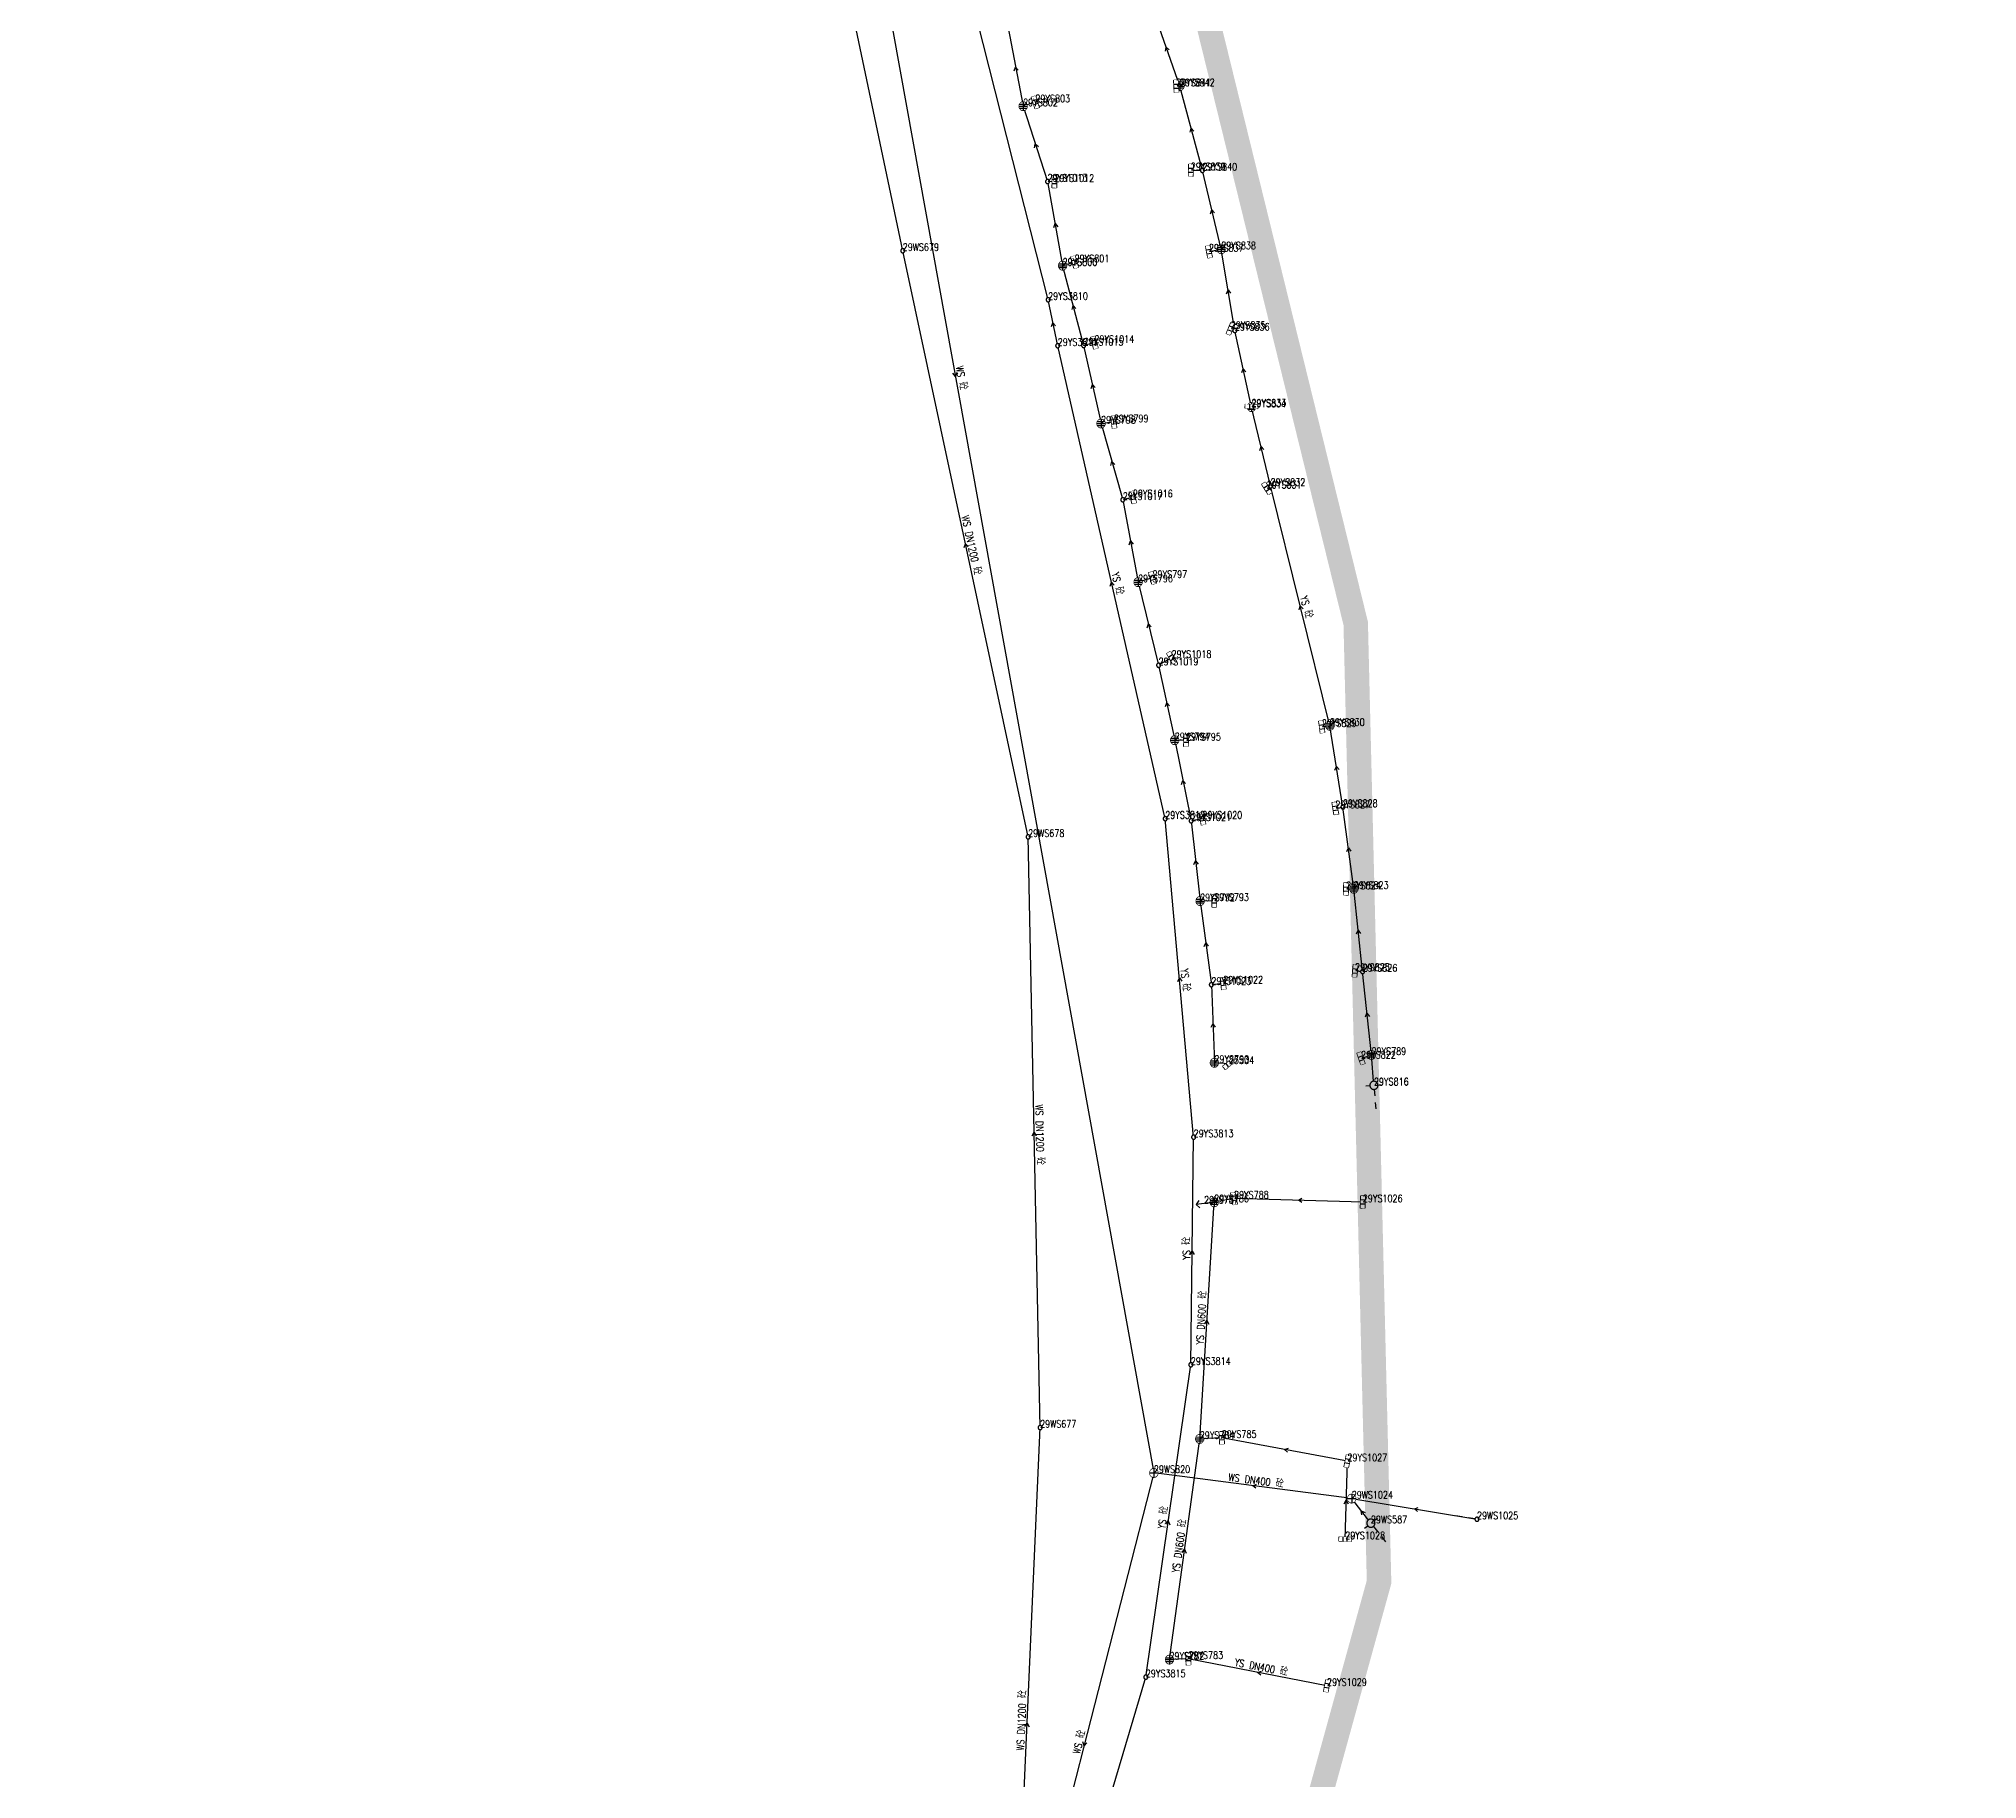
# Model space of a CAD drawing. Extents: x 78813 to 99477, y 2421021 to 2448125.
# Drawn here: x 84725.1 to 84962.5, y 2430704.8 to 2430918 of the extents above; entities that cross this region are included whole.
import ezdxf
from ezdxf.enums import TextEntityAlignment as Align

# ---------------------------------------------------------------- set-up
doc = ezdxf.new("R2010")
doc.units = 0
doc.set_wipeout_variables(frame=1)
doc.layers.get('0').update_dxf_attribs({"linetype": 'CONTINUOUS'})
for name, color, linetype in [('DX_WS', 16, 'CONTINUOUS'), ('DX_YS', 42, 'CONTINUOUS'), ('道路', 5, 'CONTINUOUS')]:
    doc.layers.add(name, color=color, linetype=linetype)
for name, color, linetype, true_color in [('WSLINE', 7, 'CONTINUOUS', 0x7f0000), ('YSANNEXE', 7, 'CONTINUOUS', 0xcc9900), ('YSLINE', 7, 'CONTINUOUS', 0xcc9900)]:
    doc.layers.add(name, color=color, linetype=linetype, true_color=true_color)
doc.styles.add('CcNameZT', font='txt.SHX', dxfattribs={"width": 0.8, "bigfont": 'HZTXT.SHX'})
doc.styles.get("Standard").update_dxf_attribs({"font": 'txt.shx', "bigfont": 'hztxt.shx'})

# ---------------------------------------------------------------- blocks, each defined once
blk = doc.blocks.new('PS非普查')
blk.add_lwpolyline([(3.7, 0), (5.3, 0)])
blk.add_wipeout([(0.5, 0), (0.5, 0.03), (0.5, 0.07), (0.49, 0.1), (0.48, 0.14), (0.47, 0.17), (0.46, 0.2), (0.44, 0.23), (0.42, 0.26), (0.4, 0.29), (0.38, 0.32), (0.36, 0.35), (0.33, 0.37), (0.31, 0.39), (0.28, 0.41), (0.25, 0.43), (0.22, 0.45), (0.19, 0.46), (0.15, 0.48), (0.12, 0.49), (0.09, 0.49), (0.05, 0.5), (0.02, 0.5), (-0.02, 0.5), (-0.05, 0.5), (-0.09, 0.49), (-0.12, 0.49), (-0.15, 0.48), (-0.19, 0.46), (-0.22, 0.45), (-0.25, 0.43), (-0.28, 0.41), (-0.31, 0.39), (-0.33, 0.37), (-0.36, 0.35), (-0.38, 0.32), (-0.4, 0.29), (-0.42, 0.26), (-0.44, 0.23), (-0.46, 0.2), (-0.47, 0.17), (-0.48, 0.14), (-0.49, 0.1), (-0.5, 0.07), (-0.5, 0.03), (-0.5, 0), (-0.5, -0.03), (-0.5, -0.07), (-0.49, -0.1), (-0.48, -0.14), (-0.47, -0.17), (-0.46, -0.2), (-0.44, -0.23), (-0.42, -0.26), (-0.4, -0.29), (-0.38, -0.32), (-0.36, -0.35), (-0.33, -0.37), (-0.31, -0.39), (-0.28, -0.41), (-0.25, -0.43), (-0.22, -0.45), (-0.19, -0.46), (-0.15, -0.48), (-0.12, -0.49), (-0.09, -0.49), (-0.05, -0.5), (-0.02, -0.5), (0.02, -0.5), (0.05, -0.5), (0.09, -0.49), (0.12, -0.49), (0.15, -0.48), (0.19, -0.46), (0.22, -0.45), (0.25, -0.43), (0.28, -0.41), (0.31, -0.39), (0.33, -0.37), (0.36, -0.35), (0.38, -0.32), (0.4, -0.29), (0.42, -0.26), (0.44, -0.23), (0.46, -0.2), (0.47, -0.17), (0.48, -0.14), (0.49, -0.1), (0.5, -0.07)])
blk.add_line((0.5, 0), (2.1, 0))
blk.add_lwpolyline([(0.5, 0), (0.5, 0.03), (0.5, 0.07), (0.49, 0.1), (0.48, 0.14), (0.47, 0.17), (0.46, 0.2), (0.44, 0.23), (0.42, 0.26), (0.4, 0.29), (0.38, 0.32), (0.36, 0.35), (0.33, 0.37), (0.31, 0.39), (0.28, 0.41), (0.25, 0.43), (0.22, 0.45), (0.19, 0.46), (0.15, 0.48), (0.12, 0.49), (0.09, 0.49), (0.05, 0.5), (0.02, 0.5), (-0.02, 0.5), (-0.05, 0.5), (-0.09, 0.49), (-0.12, 0.49), (-0.15, 0.48), (-0.19, 0.46), (-0.22, 0.45), (-0.25, 0.43), (-0.28, 0.41), (-0.31, 0.39), (-0.33, 0.37), (-0.36, 0.35), (-0.38, 0.32), (-0.4, 0.29), (-0.42, 0.26), (-0.44, 0.23), (-0.46, 0.2), (-0.47, 0.17), (-0.48, 0.14), (-0.49, 0.1), (-0.5, 0.07), (-0.5, 0.03), (-0.5, 0), (-0.5, -0.03), (-0.5, -0.07), (-0.49, -0.1), (-0.48, -0.14), (-0.47, -0.17), (-0.46, -0.2), (-0.44, -0.23), (-0.42, -0.26), (-0.4, -0.29), (-0.38, -0.32), (-0.36, -0.35), (-0.33, -0.37), (-0.31, -0.39), (-0.28, -0.41), (-0.25, -0.43), (-0.22, -0.45), (-0.19, -0.46), (-0.15, -0.48), (-0.12, -0.49), (-0.09, -0.49), (-0.05, -0.5), (-0.02, -0.5), (0.02, -0.5), (0.05, -0.5), (0.09, -0.49), (0.12, -0.49), (0.15, -0.48), (0.19, -0.46), (0.22, -0.45), (0.25, -0.43), (0.28, -0.41), (0.31, -0.39), (0.33, -0.37), (0.36, -0.35), (0.38, -0.32), (0.4, -0.29), (0.42, -0.26), (0.44, -0.23), (0.46, -0.2), (0.47, -0.17), (0.48, -0.14), (0.49, -0.1), (0.5, -0.07), (0.5, 0)], close=True)
blk = doc.blocks.new('PS污水井')
blk.add_lwpolyline([(1, 0), (1, 0.07), (0.99, 0.14), (0.98, 0.21), (0.96, 0.28), (0.94, 0.34), (0.91, 0.41), (0.88, 0.47), (0.85, 0.53), (0.81, 0.59), (0.77, 0.64), (0.72, 0.69), (0.67, 0.74), (0.62, 0.79), (0.56, 0.83), (0.5, 0.87), (0.44, 0.9), (0.37, 0.93), (0.31, 0.95), (0.24, 0.97), (0.17, 0.98), (0.1, 0.99), (0.03, 1), (-0.03, 1), (-0.1, 0.99), (-0.17, 0.98), (-0.24, 0.97), (-0.31, 0.95), (-0.37, 0.93), (-0.44, 0.9), (-0.5, 0.87), (-0.56, 0.83), (-0.62, 0.79), (-0.67, 0.74), (-0.72, 0.69), (-0.77, 0.64), (-0.81, 0.59), (-0.85, 0.53), (-0.88, 0.47), (-0.91, 0.41), (-0.94, 0.34), (-0.96, 0.28), (-0.98, 0.21), (-0.99, 0.14), (-1, 0.07), (-1, 0), (-1, -0.07), (-0.99, -0.14), (-0.98, -0.21), (-0.96, -0.28), (-0.94, -0.34), (-0.91, -0.41), (-0.88, -0.47), (-0.85, -0.53), (-0.81, -0.59), (-0.77, -0.64), (-0.72, -0.69), (-0.67, -0.74), (-0.62, -0.79), (-0.56, -0.83), (-0.5, -0.87), (-0.44, -0.9), (-0.37, -0.93), (-0.31, -0.95), (-0.24, -0.97), (-0.17, -0.98), (-0.1, -0.99), (-0.03, -1), (0.03, -1), (0.1, -0.99), (0.17, -0.98), (0.24, -0.97), (0.31, -0.95), (0.37, -0.93), (0.44, -0.9), (0.5, -0.87), (0.56, -0.83), (0.62, -0.79), (0.67, -0.74), (0.72, -0.69), (0.77, -0.64), (0.81, -0.59), (0.85, -0.53), (0.88, -0.47), (0.91, -0.41), (0.94, -0.34), (0.96, -0.28), (0.98, -0.21), (0.99, -0.14), (1, 0)], close=True)
blk.add_wipeout([(1, 0), (1, 0.07), (0.99, 0.14), (0.98, 0.21), (0.96, 0.28), (0.94, 0.34), (0.91, 0.41), (0.88, 0.47), (0.85, 0.53), (0.81, 0.59), (0.77, 0.64), (0.72, 0.69), (0.67, 0.74), (0.62, 0.79), (0.56, 0.83), (0.5, 0.87), (0.44, 0.9), (0.37, 0.93), (0.31, 0.95), (0.24, 0.97), (0.17, 0.98), (0.1, 0.99), (0.03, 1), (-0.03, 1), (-0.1, 0.99), (-0.17, 0.98), (-0.24, 0.97), (-0.31, 0.95), (-0.37, 0.93), (-0.44, 0.9), (-0.5, 0.87), (-0.56, 0.83), (-0.62, 0.79), (-0.67, 0.74), (-0.72, 0.69), (-0.77, 0.64), (-0.81, 0.59), (-0.85, 0.53), (-0.88, 0.47), (-0.91, 0.41), (-0.94, 0.34), (-0.96, 0.28), (-0.98, 0.21), (-0.99, 0.14), (-1, 0.07), (-1, 0), (-1, -0.07), (-0.99, -0.14), (-0.98, -0.21), (-0.96, -0.28), (-0.94, -0.34), (-0.91, -0.41), (-0.88, -0.47), (-0.85, -0.53), (-0.81, -0.59), (-0.77, -0.64), (-0.72, -0.69), (-0.67, -0.74), (-0.62, -0.79), (-0.56, -0.83), (-0.5, -0.87), (-0.44, -0.9), (-0.37, -0.93), (-0.31, -0.95), (-0.24, -0.97), (-0.17, -0.98), (-0.1, -0.99), (-0.03, -1), (0.03, -1), (0.1, -0.99), (0.17, -0.98), (0.24, -0.97), (0.31, -0.95), (0.37, -0.93), (0.44, -0.9), (0.5, -0.87), (0.56, -0.83), (0.62, -0.79), (0.67, -0.74), (0.72, -0.69), (0.77, -0.64), (0.81, -0.59), (0.85, -0.53), (0.88, -0.47), (0.91, -0.41), (0.94, -0.34), (0.96, -0.28), (0.98, -0.21), (0.99, -0.14)])
for p, q in [((-1, 0), (0, 0)), ((0, 1), (0, 0)), ((0, 0), (0, -1)), ((0, 0), (1, 0))]:
    blk.add_line(p, q)
blk = doc.blocks.new('PS预留口')
blk.add_lwpolyline([(4.2, 0), (5.8, 0)])
blk.add_wipeout([(1, 0), (1, 0.07), (0.99, 0.14), (0.98, 0.21), (0.96, 0.28), (0.94, 0.34), (0.91, 0.41), (0.88, 0.47), (0.85, 0.53), (0.81, 0.59), (0.77, 0.64), (0.72, 0.69), (0.67, 0.74), (0.62, 0.79), (0.56, 0.83), (0.5, 0.87), (0.44, 0.9), (0.37, 0.93), (0.31, 0.95), (0.24, 0.97), (0.17, 0.98), (0.1, 0.99), (0.03, 1), (-0.03, 1), (-0.1, 0.99), (-0.17, 0.98), (-0.24, 0.97), (-0.31, 0.95), (-0.37, 0.93), (-0.44, 0.9), (-0.5, 0.87), (-0.56, 0.83), (-0.62, 0.79), (-0.67, 0.74), (-0.72, 0.69), (-0.77, 0.64), (-0.81, 0.59), (-0.85, 0.53), (-0.88, 0.47), (-0.91, 0.41), (-0.94, 0.34), (-0.96, 0.28), (-0.98, 0.21), (-0.99, 0.14), (-1, 0.07), (-1, 0), (-1, -0.07), (-0.99, -0.14), (-0.98, -0.21), (-0.96, -0.28), (-0.94, -0.34), (-0.91, -0.41), (-0.88, -0.47), (-0.85, -0.53), (-0.81, -0.59), (-0.77, -0.64), (-0.72, -0.69), (-0.67, -0.74), (-0.62, -0.79), (-0.56, -0.83), (-0.5, -0.87), (-0.44, -0.9), (-0.37, -0.93), (-0.31, -0.95), (-0.24, -0.97), (-0.17, -0.98), (-0.1, -0.99), (-0.03, -1), (0.03, -1), (0.1, -0.99), (0.17, -0.98), (0.24, -0.97), (0.31, -0.95), (0.37, -0.93), (0.44, -0.9), (0.5, -0.87), (0.56, -0.83), (0.62, -0.79), (0.67, -0.74), (0.72, -0.69), (0.77, -0.64), (0.81, -0.59), (0.85, -0.53), (0.88, -0.47), (0.91, -0.41), (0.94, -0.34), (0.96, -0.28), (0.98, -0.21), (0.99, -0.14)])
blk.add_line((1, 0), (2.6, 0))
blk.add_lwpolyline([(1, 0), (1, 0.07), (0.99, 0.14), (0.98, 0.21), (0.96, 0.28), (0.94, 0.34), (0.91, 0.41), (0.88, 0.47), (0.85, 0.53), (0.81, 0.59), (0.77, 0.64), (0.72, 0.69), (0.67, 0.74), (0.62, 0.79), (0.56, 0.83), (0.5, 0.87), (0.44, 0.9), (0.37, 0.93), (0.31, 0.95), (0.24, 0.97), (0.17, 0.98), (0.1, 0.99), (0.03, 1), (-0.03, 1), (-0.1, 0.99), (-0.17, 0.98), (-0.24, 0.97), (-0.31, 0.95), (-0.37, 0.93), (-0.44, 0.9), (-0.5, 0.87), (-0.56, 0.83), (-0.62, 0.79), (-0.67, 0.74), (-0.72, 0.69), (-0.77, 0.64), (-0.81, 0.59), (-0.85, 0.53), (-0.88, 0.47), (-0.91, 0.41), (-0.94, 0.34), (-0.96, 0.28), (-0.98, 0.21), (-0.99, 0.14), (-1, 0.07), (-1, 0), (-1, -0.07), (-0.99, -0.14), (-0.98, -0.21), (-0.96, -0.28), (-0.94, -0.34), (-0.91, -0.41), (-0.88, -0.47), (-0.85, -0.53), (-0.81, -0.59), (-0.77, -0.64), (-0.72, -0.69), (-0.67, -0.74), (-0.62, -0.79), (-0.56, -0.83), (-0.5, -0.87), (-0.44, -0.9), (-0.37, -0.93), (-0.31, -0.95), (-0.24, -0.97), (-0.17, -0.98), (-0.1, -0.99), (-0.03, -1), (0.03, -1), (0.1, -0.99), (0.17, -0.98), (0.24, -0.97), (0.31, -0.95), (0.37, -0.93), (0.44, -0.9), (0.5, -0.87), (0.56, -0.83), (0.62, -0.79), (0.67, -0.74), (0.72, -0.69), (0.77, -0.64), (0.81, -0.59), (0.85, -0.53), (0.88, -0.47), (0.91, -0.41), (0.94, -0.34), (0.96, -0.28), (0.98, -0.21), (0.99, -0.14), (1, 0)], close=True)
for points in [[(0, 1), (0, 2)], [(0, -2), (0, -1)]]:
    blk.add_lwpolyline(points)
blk = doc.blocks.new('PS管线点')
blk.add_wipeout([(0.5, 0), (0.5, 0.03), (0.5, 0.07), (0.49, 0.1), (0.48, 0.14), (0.47, 0.17), (0.46, 0.2), (0.44, 0.23), (0.42, 0.26), (0.4, 0.29), (0.38, 0.32), (0.36, 0.35), (0.33, 0.37), (0.31, 0.39), (0.28, 0.41), (0.25, 0.43), (0.22, 0.45), (0.19, 0.46), (0.15, 0.48), (0.12, 0.49), (0.09, 0.49), (0.05, 0.5), (0.02, 0.5), (-0.02, 0.5), (-0.05, 0.5), (-0.09, 0.49), (-0.12, 0.49), (-0.15, 0.48), (-0.19, 0.46), (-0.22, 0.45), (-0.25, 0.43), (-0.28, 0.41), (-0.31, 0.39), (-0.33, 0.37), (-0.36, 0.35), (-0.38, 0.32), (-0.4, 0.29), (-0.42, 0.26), (-0.44, 0.23), (-0.46, 0.2), (-0.47, 0.17), (-0.48, 0.14), (-0.49, 0.1), (-0.5, 0.07), (-0.5, 0.03), (-0.5, 0), (-0.5, -0.03), (-0.5, -0.07), (-0.49, -0.1), (-0.48, -0.14), (-0.47, -0.17), (-0.46, -0.2), (-0.44, -0.23), (-0.42, -0.26), (-0.4, -0.29), (-0.38, -0.32), (-0.36, -0.35), (-0.33, -0.37), (-0.31, -0.39), (-0.28, -0.41), (-0.25, -0.43), (-0.22, -0.45), (-0.19, -0.46), (-0.15, -0.48), (-0.12, -0.49), (-0.09, -0.49), (-0.05, -0.5), (-0.02, -0.5), (0.02, -0.5), (0.05, -0.5), (0.09, -0.49), (0.12, -0.49), (0.15, -0.48), (0.19, -0.46), (0.22, -0.45), (0.25, -0.43), (0.28, -0.41), (0.31, -0.39), (0.33, -0.37), (0.36, -0.35), (0.38, -0.32), (0.4, -0.29), (0.42, -0.26), (0.44, -0.23), (0.46, -0.2), (0.47, -0.17), (0.48, -0.14), (0.49, -0.1), (0.5, -0.07)])
blk.add_lwpolyline([(0.5, 0), (0.5, 0.03), (0.5, 0.07), (0.49, 0.1), (0.48, 0.14), (0.47, 0.17), (0.46, 0.2), (0.44, 0.23), (0.42, 0.26), (0.4, 0.29), (0.38, 0.32), (0.36, 0.35), (0.33, 0.37), (0.31, 0.39), (0.28, 0.41), (0.25, 0.43), (0.22, 0.45), (0.19, 0.46), (0.15, 0.48), (0.12, 0.49), (0.09, 0.49), (0.05, 0.5), (0.02, 0.5), (-0.02, 0.5), (-0.05, 0.5), (-0.09, 0.49), (-0.12, 0.49), (-0.15, 0.48), (-0.19, 0.46), (-0.22, 0.45), (-0.25, 0.43), (-0.28, 0.41), (-0.31, 0.39), (-0.33, 0.37), (-0.36, 0.35), (-0.38, 0.32), (-0.4, 0.29), (-0.42, 0.26), (-0.44, 0.23), (-0.46, 0.2), (-0.47, 0.17), (-0.48, 0.14), (-0.49, 0.1), (-0.5, 0.07), (-0.5, 0.03), (-0.5, 0), (-0.5, -0.03), (-0.5, -0.07), (-0.49, -0.1), (-0.48, -0.14), (-0.47, -0.17), (-0.46, -0.2), (-0.44, -0.23), (-0.42, -0.26), (-0.4, -0.29), (-0.38, -0.32), (-0.36, -0.35), (-0.33, -0.37), (-0.31, -0.39), (-0.28, -0.41), (-0.25, -0.43), (-0.22, -0.45), (-0.19, -0.46), (-0.15, -0.48), (-0.12, -0.49), (-0.09, -0.49), (-0.05, -0.5), (-0.02, -0.5), (0.02, -0.5), (0.05, -0.5), (0.09, -0.49), (0.12, -0.49), (0.15, -0.48), (0.19, -0.46), (0.22, -0.45), (0.25, -0.43), (0.28, -0.41), (0.31, -0.39), (0.33, -0.37), (0.36, -0.35), (0.38, -0.32), (0.4, -0.29), (0.42, -0.26), (0.44, -0.23), (0.46, -0.2), (0.47, -0.17), (0.48, -0.14), (0.49, -0.1), (0.5, -0.07), (0.5, 0)], close=True)
blk = doc.blocks.new('LX')
for p, q in [((-0.866, 0.5), (0, 0)), ((0, 0), (-0.866, -0.5))]:
    blk.add_line(p, q)
blk = doc.blocks.new('PS出水口')
for points in [[(0, 0), (1.97, 0)], [(1.15, -0.88), (1.97, 0), (1.11, 0.93)]]:
    blk.add_lwpolyline(points)
blk = doc.blocks.new('PS雨水井')
blk.add_lwpolyline([(1, 0), (1, 0.07), (0.99, 0.14), (0.98, 0.21), (0.96, 0.28), (0.94, 0.34), (0.91, 0.41), (0.88, 0.47), (0.85, 0.53), (0.81, 0.59), (0.77, 0.64), (0.72, 0.69), (0.67, 0.74), (0.62, 0.79), (0.56, 0.83), (0.5, 0.87), (0.44, 0.9), (0.37, 0.93), (0.31, 0.95), (0.24, 0.97), (0.17, 0.98), (0.1, 0.99), (0.03, 1), (-0.03, 1), (-0.1, 0.99), (-0.17, 0.98), (-0.24, 0.97), (-0.31, 0.95), (-0.37, 0.93), (-0.44, 0.9), (-0.5, 0.87), (-0.56, 0.83), (-0.62, 0.79), (-0.67, 0.74), (-0.72, 0.69), (-0.77, 0.64), (-0.81, 0.59), (-0.85, 0.53), (-0.88, 0.47), (-0.91, 0.41), (-0.94, 0.34), (-0.96, 0.28), (-0.98, 0.21), (-0.99, 0.14), (-1, 0.07), (-1, 0), (-1, -0.07), (-0.99, -0.14), (-0.98, -0.21), (-0.96, -0.28), (-0.94, -0.34), (-0.91, -0.41), (-0.88, -0.47), (-0.85, -0.53), (-0.81, -0.59), (-0.77, -0.64), (-0.72, -0.69), (-0.67, -0.74), (-0.62, -0.79), (-0.56, -0.83), (-0.5, -0.87), (-0.44, -0.9), (-0.37, -0.93), (-0.31, -0.95), (-0.24, -0.97), (-0.17, -0.98), (-0.1, -0.99), (-0.03, -1), (0.03, -1), (0.1, -0.99), (0.17, -0.98), (0.24, -0.97), (0.31, -0.95), (0.37, -0.93), (0.44, -0.9), (0.5, -0.87), (0.56, -0.83), (0.62, -0.79), (0.67, -0.74), (0.72, -0.69), (0.77, -0.64), (0.81, -0.59), (0.85, -0.53), (0.88, -0.47), (0.91, -0.41), (0.94, -0.34), (0.96, -0.28), (0.98, -0.21), (0.99, -0.14), (1, 0)], close=True)
blk.add_wipeout([(1, 0), (1, 0.07), (0.99, 0.14), (0.98, 0.21), (0.96, 0.28), (0.94, 0.34), (0.91, 0.41), (0.88, 0.47), (0.85, 0.53), (0.81, 0.59), (0.77, 0.64), (0.72, 0.69), (0.67, 0.74), (0.62, 0.79), (0.56, 0.83), (0.5, 0.87), (0.44, 0.9), (0.37, 0.93), (0.31, 0.95), (0.24, 0.97), (0.17, 0.98), (0.1, 0.99), (0.03, 1), (-0.03, 1), (-0.1, 0.99), (-0.17, 0.98), (-0.24, 0.97), (-0.31, 0.95), (-0.37, 0.93), (-0.44, 0.9), (-0.5, 0.87), (-0.56, 0.83), (-0.62, 0.79), (-0.67, 0.74), (-0.72, 0.69), (-0.77, 0.64), (-0.81, 0.59), (-0.85, 0.53), (-0.88, 0.47), (-0.91, 0.41), (-0.94, 0.34), (-0.96, 0.28), (-0.98, 0.21), (-0.99, 0.14), (-1, 0.07), (-1, 0), (-1, -0.07), (-0.99, -0.14), (-0.98, -0.21), (-0.96, -0.28), (-0.94, -0.34), (-0.91, -0.41), (-0.88, -0.47), (-0.85, -0.53), (-0.81, -0.59), (-0.77, -0.64), (-0.72, -0.69), (-0.67, -0.74), (-0.62, -0.79), (-0.56, -0.83), (-0.5, -0.87), (-0.44, -0.9), (-0.37, -0.93), (-0.31, -0.95), (-0.24, -0.97), (-0.17, -0.98), (-0.1, -0.99), (-0.03, -1), (0.03, -1), (0.1, -0.99), (0.17, -0.98), (0.24, -0.97), (0.31, -0.95), (0.37, -0.93), (0.44, -0.9), (0.5, -0.87), (0.56, -0.83), (0.62, -0.79), (0.67, -0.74), (0.72, -0.69), (0.77, -0.64), (0.81, -0.59), (0.85, -0.53), (0.88, -0.47), (0.91, -0.41), (0.94, -0.34), (0.96, -0.28), (0.98, -0.21), (0.99, -0.14)])
for p, q in [((-1, 0), (0, 0)), ((-0.88, 0.48), (0, 0.47)), ((0, 1), (0, 0)), ((0, 0.47), (0.88, 0.47)), ((0, 0), (0, -1)), ((0, 0), (1, 0)), ((-0.88, -0.48), (0, -0.48)), ((0, -0.48), (0.88, -0.48))]:
    blk.add_line(p, q)
blk = doc.blocks.new('PS雨篦')
blk.add_lwpolyline([(-1.5, 0.5), (0, 0.5), (1.5, 0.5), (1.5, -0.5), (0, -0.5), (-1.5, -0.5)], close=True)
blk.add_wipeout([(-1.5, 0.5), (0, 0.5), (1.5, 0.5), (1.5, -0.5), (0, -0.5), (-1.5, -0.5)])
for p, q in [((-0.51, -0.5), (-0.51, 0.5)), ((0.49, -0.5), (0.49, 0.5))]:
    blk.add_line(p, q)
blk = doc.blocks.new('测量点')
h = blk.add_hatch(color=256)
edge = h.paths.add_edge_path()
edge.add_arc((0, 0), 0.5, 0, 360)
blk.add_circle((0, 0), 0.5)

msp = doc.modelspace()

# ---------------------------------------------------------------- linework, layer by layer
at = {"layer": 'WSLINE'}
for p, q in [((84813.01, 2431011), (84861.62, 2430742.31)), ((84830.86, 2430892.05), (84815.79, 2430963.79)), ((84846.22, 2430820.24), (84830.86, 2430892.05)), ((84847.69, 2430747.87), (84846.22, 2430820.24)), ((84844.52, 2430675.43), (84847.69, 2430747.87)), ((84861.62, 2430742.31), (84844.52, 2430675.43)), ((84885.85, 2430739.17), (84861.62, 2430742.31)), ((84885.85, 2430739.17), (84901.19, 2430736.64)), ((84888.2, 2430736.16), (84885.85, 2430739.17))]:
    msp.add_line(p, q, dxfattribs=at)
at = {"layer": 'YSLINE'}
for p, q in [((84864.81, 2430912.23), (84861.46, 2430921.76)), ((84843.76, 2430919.35), (84845.61, 2430909.76)), ((84847.1, 2430910.24), (84845.61, 2430909.76)), ((84864.36, 2430912.21), (84864.81, 2430912.23)), ((84867.56, 2430901.89), (84864.81, 2430912.23)), ((84845.61, 2430909.76), (84848.6, 2430900.53)), ((84866.15, 2430901.92), (84867.56, 2430901.89)), ((84869.87, 2430892.23), (84867.56, 2430901.89)), ((84849.44, 2430900.51), (84848.6, 2430900.53)), ((84848.6, 2430900.53), (84850.44, 2430890.22)), ((84868.36, 2430891.94), (84869.87, 2430892.23)), ((84871.54, 2430882.28), (84869.87, 2430892.23)), ((84851.91, 2430890.65), (84850.44, 2430890.22)), ((84850.44, 2430890.22), (84853.02, 2430880.44)), ((84849.84, 2430880.41), (84848.67, 2430886.05)), ((84871.03, 2430882.5), (84871.54, 2430882.28)), ((84873.57, 2430872.9), (84871.54, 2430882.28)), ((84863.01, 2430822.47), (84849.84, 2430880.41)), ((84854.34, 2430880.78), (84853.02, 2430880.44)), ((84853.02, 2430880.44), (84855.15, 2430870.88)), ((84873.57, 2430872.98), (84873.57, 2430872.9)), ((84875.91, 2430863.23), (84873.57, 2430872.9)), ((84856.71, 2430871.06), (84855.15, 2430870.88)), ((84855.15, 2430870.88), (84857.81, 2430861.54)), ((84875.45, 2430862.94), (84875.91, 2430863.23)), ((84883.18, 2430833.85), (84875.91, 2430863.23)), ((84859.05, 2430861.84), (84857.81, 2430861.54)), ((84857.81, 2430861.54), (84859.69, 2430851.45)), ((84861.45, 2430851.96), (84859.69, 2430851.45)), ((84859.69, 2430851.45), (84862.2, 2430841.26)), ((84863.79, 2430842.19), (84862.2, 2430841.26)), ((84862.2, 2430841.26), (84864.17, 2430832.09)), ((84864.17, 2430832.09), (84866.19, 2430822.21)), ((84865.57, 2430832.05), (84864.17, 2430832.09)), ((84882.18, 2430833.72), (84883.18, 2430833.85)), ((84884.77, 2430823.9), (84883.18, 2430833.85)), ((84866.49, 2430783.45), (84863.01, 2430822.47)), ((84867.57, 2430822.47), (84866.19, 2430822.21)), ((84883.84, 2430823.74), (84884.77, 2430823.9)), ((84886.11, 2430813.88), (84884.77, 2430823.9)), ((84866.19, 2430822.21), (84867.28, 2430812.38)), ((84885.15, 2430813.85), (84886.11, 2430813.88)), ((84887.18, 2430803.73), (84886.11, 2430813.88)), ((84869.01, 2430812.39), (84867.28, 2430812.38)), ((84867.28, 2430812.38), (84868.66, 2430802.13)), ((84886.25, 2430803.82), (84887.18, 2430803.73)), ((84888.27, 2430793.52), (84887.18, 2430803.73)), ((84870.12, 2430802.29), (84868.66, 2430802.13)), ((84868.66, 2430802.13), (84869.03, 2430792.56)), ((84870.81, 2430792.43), (84869.03, 2430792.56)), ((84886.99, 2430793.1), (84888.27, 2430793.52)), ((84888.57, 2430789.8), (84888.27, 2430793.52)), ((84866.15, 2430755.56), (84866.49, 2430783.45)), ((84867.23, 2430746.48), (84869.01, 2430775.47)), ((84869.01, 2430775.47), (84867.76, 2430775.31)), ((84871.43, 2430775.94), (84869.01, 2430775.47)), ((84887.21, 2430775.5), (84871.43, 2430775.94)), ((84863.53, 2430719.44), (84867.23, 2430746.48)), ((84869.93, 2430746.61), (84867.23, 2430746.48)), ((84885.32, 2430743.74), (84869.93, 2430746.61)), ((84865.84, 2430719.54), (84863.53, 2430719.44)), ((84882.82, 2430716.23), (84865.84, 2430719.54)), ((84847.49, 2430672.94), (84860.63, 2430717.3))]:
    msp.add_line(p, q, dxfattribs=at)

# ---------------------------------------------------------------- block references
at = {"layer": 'DX_WS', "yscale": 0.5, "zscale": 0.5}
for p, xscale, rotation in [((84837.32, 2430876.65), 0.5000000001688113, 280.1763618147628), ((84838.54, 2430856.15), 0.5000000000790071, 101.9864875308837), ((84846.95, 2430784.05), 0.4999999998798607, 91.10028942587257), ((84873.73, 2430740.74), 0.4999999999847183, 172.4602963487976), ((84893.52, 2430737.9), 0.4999999999793223, 170.6501675667797), ((84846.1, 2430711.65), 0.4999999999824997, 87.66254265426154), ((84853.07, 2430708.87), 0.500000000005505, 255.5391766283558)]:
    msp.add_blockref('LX', p, dxfattribs=dict(at, xscale=xscale, rotation=rotation))
at = {"layer": 'DX_YS', "xscale": 0.4999999999805491, "yscale": 0.5, "zscale": 0.5, "rotation": 187.231921811825}
msp.add_blockref('PS出水口', (84867.76, 2430775.31, 3.75), dxfattribs=at)
at = {"layer": 'YSANNEXE', "yscale": 0.5, "zscale": 0.5}
for p, xscale, rotation in [((84863.13, 2430917), 0.4999999999590369, 109.4349388713881), ((84844.68, 2430914.55), 0.4999999999984163, 100.7493165441191), ((84866.18, 2430907.06), 0.4999999998417305, 104.8512765145052), ((84847.1, 2430905.14), 0.5000000001062993, 108.1977678754678), ((84868.72, 2430897.06), 0.4999999997825384, 103.1324031288208), ((84849.52, 2430895.38), 0.5000000000934939, 100.1763587464607), ((84870.7, 2430887.25), 0.4999999999831816, 99.69465635246793), ((84851.73, 2430885.33), 0.4999999997786813, 104.7600211166298), ((84849.25, 2430883.23), 0.5000000000790071, 101.9864875308837), ((84872.55, 2430877.59), 0.5000000000790071, 101.9864875308837), ((84854.09, 2430875.66), 0.4999999998661215, 102.4681899326493), ((84874.74, 2430868.07), 0.5000000001779505, 103.7053609144191), ((84856.48, 2430866.21), 0.5000000000622112, 105.9059366974932), ((84858.75, 2430856.5), 0.4999999999984163, 100.7493165441191), ((84856.42, 2430851.44), 0.4999999999438337, 102.5594453296805), ((84879.54, 2430848.54), 0.5000000001779505, 103.7053609144191), ((84860.95, 2430846.35), 0.4999999999841839, 103.6141055197245), ((84863.19, 2430836.67), 0.4999999997930411, 101.8952321391765), ((84865.18, 2430827.15), 0.4999999999779459, 101.3222743387636), ((84883.98, 2430828.87), 0.5000000001038609, 99.12169855556903), ((84885.44, 2430818.89), 0.4999999998280041, 97.402825174546), ((84866.73, 2430817.3), 0.5000000001903416, 96.16565418084811), ((84886.64, 2430808.81), 0.4999999999715848, 96.25690958310692), ((84867.97, 2430807.26), 0.4999999999174748, 97.88452756938976), ((84864.75, 2430802.96), 0.500000000147634, 95.11099398963276), ((84887.72, 2430798.63), 0.4999999999715848, 96.25690958310692), ((84868.85, 2430797.35), 0.4999999999495209, 92.15494961643026), ((84879.32, 2430775.72), 0.5000000000092051, 178.1898742757131), ((84866.32, 2430769.5), 0.500000000198706, 89.38141603984108), ((84868.12, 2430760.98), 0.4999999997908091, 86.51662706368019), ((84877.62, 2430745.17), 0.4999999999950244, 169.5955073638461), ((84863.39, 2430736.43), 0.5000000002002668, 81.9329647063796), ((84865.38, 2430732.96), 0.5000000002002668, 81.9329647063796), ((84874.33, 2430717.88), 0.5000000000213466, 169.0225495482139)]:
    msp.add_blockref('LX', p, dxfattribs=dict(at, xscale=xscale, rotation=rotation))

# ---------------------------------------------------------------- texts
at = {"layer": 'DX_WS', "style": 'CcNameZT', "width": 0.8}
for s, rotation, p in [(' WS 砼', 280.2545, (84837.56, 2430876.7, 0.67)), (' WS DN1200 砼', 282.0704, (84838.78, 2430856.2, 3.01)), (' WS DN1200 砼', 271.1645, (84847.2, 2430784.06, 3.29)), (' WS DN400 砼', 352.6199, (84873.77, 2430740.98, 2.42)), (' WS DN1200 砼', 87.4946, (84845.85, 2430711.66, 3.19)), (' WS 砼', 75.6539, (84852.83, 2430708.93, 0.64))]:
    msp.add_text(s, height=0.9, rotation=rotation, dxfattribs=at).set_placement(p, align=Align.CENTER)
at = {"layer": 'DX_YS', "style": 'CcNameZT', "width": 0.8}
for s, rotation, p in [(' YS 砼', 282.8093, (84856.67, 2430851.49, 3.12)), (' YS 砼', 283.9063, (84879.79, 2430848.6, 3.73)), (' YS 砼', 275.1039, (84865, 2430802.98, 2.83)), (' YS 砼', 89.2851, (84866.07, 2430769.51, 2.78)), (' YS DN600 砼', 86.4808, (84867.87, 2430760.99, 3.66)), (' YS 砼', 81.8032, (84863.14, 2430736.47, 2.54)), (' YS DN600 砼', 82.2072, (84865.13, 2430732.99, 3.71)), (' YS DN400 砼', 348.9725, (84874.38, 2430718.13, 3.86))]:
    msp.add_text(s, height=0.9, rotation=rotation, dxfattribs=at).set_placement(p, align=Align.CENTER)

# ---------------------------------------------------------------- next in the draw order: block references
at = {"layer": 'DX_WS', "xscale": 0.5, "yscale": 0.5, "zscale": 0.5}
for name, p in [('PS管线点', (84830.86, 2430892.05, 3.21)), ('PS管线点', (84846.22, 2430820.24, 3.01)), ('PS管线点', (84847.69, 2430747.87, 3.29)), ('PS污水井', (84861.62, 2430742.31, 0.63)), ('PS污水井', (84885.85, 2430739.17, 2.42))]:
    msp.add_blockref(name, p, dxfattribs=at)
at = {"layer": 'DX_WS', "yscale": 0.5, "zscale": 0.5}
for name, p, xscale, rotation in [('PS预留口', (84888.2, 2430736.16, 2.42), 0.5000000000411061, 308.0092160517204), ('PS非普查', (84901.19, 2430736.64, 4.58), 0.500000000002411, 170.6497147608761)]:
    msp.add_blockref(name, p, dxfattribs=dict(at, xscale=xscale, rotation=rotation))
at = {"layer": 'DX_YS', "xscale": 0.5, "yscale": 0.5, "zscale": 0.5}
for name, p in [('PS雨水井', (84864.81, 2430912.23, 3.85)), ('PS管线点', (84867.56, 2430901.89, 3.79)), ('PS雨水井', (84869.87, 2430892.23, 3.73)), ('PS雨水井', (84850.44, 2430890.22, 3.97)), ('PS管线点', (84871.54, 2430882.28, 3.82)), ('PS管线点', (84849.84, 2430880.41, 3.28)), ('PS管线点', (84853.02, 2430880.44, 3.85)), ('PS雨水井', (84873.57, 2430872.9, 3.79)), ('PS雨水井', (84855.15, 2430870.88, 3.82)), ('PS管线点', (84875.91, 2430863.23, 3.78)), ('PS管线点', (84857.81, 2430861.54, 4.09)), ('PS雨水井', (84859.69, 2430851.45, 3.96)), ('PS管线点', (84862.2, 2430841.26, 4.08)), ('PS雨水井', (84883.18, 2430833.85, 3.73)), ('PS雨水井', (84864.17, 2430832.09, 4.08)), ('PS管线点', (84863.01, 2430822.47, 3.12)), ('PS管线点', (84866.19, 2430822.21, 4.14)), ('PS管线点', (84884.77, 2430823.9, 3.75)), ('PS雨水井', (84867.28, 2430812.38, 4.01)), ('PS雨水井', (84886.11, 2430813.88, 3.77)), ('PS管线点', (84887.18, 2430803.73, 3.81)), ('PS管线点', (84868.66, 2430802.13, 4.01)), ('PS雨水井', (84888.27, 2430793.52, 3.81)), ('PS雨水井', (84869.03, 2430792.56, 4.04)), ('PS管线点', (84866.49, 2430783.45, 2.83)), ('PS雨水井', (84869.01, 2430775.47, 3.6))]:
    msp.add_blockref(name, p, dxfattribs=at)
at = {"layer": 'DX_YS', "yscale": 0.5, "zscale": 0.5}
for name, p, xscale, rotation in [('PS预留口', (84888.57, 2430789.8, 3.86), 0.5000000001726043, 274.6519638433888), ('PS雨篦', (84871.43, 2430775.94, 3.89), 0.5000000000612796, 100.9857666493021), ('PS雨篦', (84887.21, 2430775.5, 3.68), 0.5000000001678817, 88.38549067948716), ('PS雨篦', (84869.93, 2430746.61, 3.6), 0.4999999998462464, 92.81486389463021), ('PS雨篦', (84882.82, 2430716.23, 3.86), 0.4999999999517638, 78.97253437100947)]:
    msp.add_blockref(name, p, dxfattribs=dict(at, xscale=xscale, rotation=rotation))

# ---------------------------------------------------------------- next in the draw order: linework, layer by layer
at = {"layer": 'YSLINE'}
for p, q in [((84848.67, 2430886.05), (84830.61, 2430957.32)), ((84860.63, 2430717.3), (84866.15, 2430755.56)), ((84885.06, 2430734.2), (84885.32, 2430743.74))]:
    msp.add_line(p, q, dxfattribs=at)

# ---------------------------------------------------------------- next in the draw order: block references
at = {"layer": 'DX_WS', "xscale": 0.5000000000862933, "yscale": 0.5, "zscale": 0.5, "rotation": 127.7695883071966}
msp.add_blockref('LX', (84887.02, 2430737.66), dxfattribs=at)
at = {"layer": 'DX_YS', "yscale": 0.5, "zscale": 0.5}
for p, xscale, rotation in [((84864.36, 2430912.21, 4.92), 0.499999999876747, 272.8239602742603), ((84866.15, 2430901.92, 4.79), 0.500000000218512, 268.9899533861657), ((84851.91, 2430890.65, 4.68), 0.5000000000653813, 105.981424504707), ((84868.36, 2430891.94, 4.68), 0.4999999999294912, 280.9505090414234), ((84871.03, 2430882.5, 4.63), 0.499999999939075, 246.9116995723738), ((84854.34, 2430880.78, 4.54), 0.4999999998334504, 104.5072131768379), ((84873.57, 2430872.98, 4.67), 0.500000000011201, 177.5804907653692), ((84856.71, 2430871.06, 4.46), 0.5000000000345912, 96.61557221347763), ((84859.05, 2430861.84, 4.62), 0.4999999998328927, 103.3924977550643), ((84875.45, 2430862.94, 4.6), 0.499999999860818, 302.1957339340861), ((84861.45, 2430851.96, 4.48), 0.5000000000498791, 106.2212894709416), ((84863.79, 2430842.19, 4.52), 0.4999999999195057, 120.4734232212529), ((84882.18, 2430833.72, 4.46), 0.5000000000337504, 277.3777282624581), ((84865.57, 2430832.05, 4.48), 0.49999999993981, 88.2445135163447), ((84867.57, 2430822.47, 4.46), 0.4999999998728262, 100.544758892912), ((84883.84, 2430823.74, 4.44), 0.5000000001775445, 279.5525043905842), ((84869.01, 2430812.39, 4.38), 0.4999999998947787, 90.4285565349455), ((84885.15, 2430813.85, 4.42), 0.4999999998504313, 271.7917758151281), ((84886.25, 2430803.82, 4.39), 0.5000000000141837, 264.301712674668), ((84870.12, 2430802.29, 4.35), 0.4999999998040631, 95.98244799565084), ((84886.99, 2430793.1, 4.38), 0.4999999998783489, 288.5697621711251)]:
    msp.add_blockref('PS雨篦', p, dxfattribs=dict(at, xscale=xscale, rotation=rotation))
at = {"layer": 'DX_YS', "xscale": 0.5, "yscale": 0.5, "zscale": 0.5}
msp.add_blockref('测量点', (84870.81, 2430792.43, 4.46), dxfattribs=at)
at = {"layer": 'YSANNEXE', "xscale": 0.4999999997721747, "yscale": 0.5, "zscale": 0.5, "rotation": 88.23550044941345}
msp.add_blockref('LX', (84885.19, 2430738.97), dxfattribs=at)

# ---------------------------------------------------------------- next in the draw order: texts
at = {"layer": 'DX_WS', "style": 'CcNameZT', "width": 0.8}
for s, p in [('29WS679', (84830.86, 2430892.05, 3.21)), ('29WS678', (84846.22, 2430820.24, 3.01)), ('29WS677', (84847.69, 2430747.87, 3.29)), ('29WS820', (84861.62, 2430742.31, 0.63)), ('29WS1024', (84885.85, 2430739.17, 2.42)), ('29WS587', (84888.2, 2430736.16, 2.42)), ('29WS1025', (84901.19, 2430736.64, 4.58))]:
    msp.add_text(s, height=0.9, dxfattribs=at).set_placement(p)
at = {"layer": 'DX_YS', "width": 0.8}
for s, p in [('29YS840', (84867.56, 2430901.89, 3.79)), ('29YS838', (84869.87, 2430892.23, 3.73)), ('29YS816', (84888.57, 2430789.8, 3.86)), ('29YS3813', (84866.49, 2430783.45, 2.83)), ('29YS787', (84867.76, 2430775.31, 3.75)), ('29YS786', (84869.01, 2430775.47, 3.6)), ('29YS788', (84871.43, 2430775.94, 3.89)), ('29YS1026', (84887.21, 2430775.5, 3.68)), ('29YS785', (84869.93, 2430746.61, 3.6)), ('29YS1029', (84882.82, 2430716.23, 3.86))]:
    msp.add_text(s, height=0.9, dxfattribs=at).set_placement(p)

# ---------------------------------------------------------------- next in the draw order: block references
at = {"layer": 'DX_YS', "xscale": 0.5, "yscale": 0.5, "zscale": 0.5}
for name, p in [('PS雨水井', (84845.61, 2430909.76, 3.87)), ('PS管线点', (84848.6, 2430900.53, 3.9)), ('PS管线点', (84848.67, 2430886.05, 3.31)), ('PS管线点', (84866.15, 2430755.56, 2.78)), ('PS雨水井', (84867.23, 2430746.48, 3.66)), ('PS雨水井', (84863.53, 2430719.44, 3.71)), ('PS管线点', (84860.63, 2430717.3, 2.54))]:
    msp.add_blockref(name, p, dxfattribs=at)
at = {"layer": 'DX_YS', "yscale": 0.5, "zscale": 0.5}
for p, xscale, rotation in [((84870.81, 2430792.43, 4.46), 0.499999999857888, 40.16648119226884), ((84885.32, 2430743.74, 3.53), 0.5000000001450539, 79.41362014374927), ((84885.06, 2430734.2, 3.71), 0.4999999999944901, 358.4448676734951), ((84865.84, 2430719.54, 3.73), 0.4999999998730252, 92.3529579650257)]:
    msp.add_blockref('PS雨篦', p, dxfattribs=dict(at, xscale=xscale, rotation=rotation))

# ---------------------------------------------------------------- next in the draw order: texts
at = {"layer": 'DX_YS', "width": 0.8}
for s, p in [('29YS841', (84864.36, 2430912.21, 4.92)), ('29YS842', (84864.81, 2430912.23, 3.85)), ('29YS839', (84866.15, 2430901.92, 4.79)), ('29YS800', (84850.44, 2430890.22, 3.97)), ('29YS801', (84851.91, 2430890.65, 4.68)), ('29YS837', (84868.36, 2430891.94, 4.68)), ('29YS1014', (84854.34, 2430880.78, 4.54)), ('29YS835', (84871.03, 2430882.5, 4.63)), ('29YS836', (84871.54, 2430882.28, 3.82)), ('29YS3811', (84849.84, 2430880.41, 3.28)), ('29YS1015', (84853.02, 2430880.44, 3.85)), ('29YS834', (84873.57, 2430872.9, 3.79)), ('29YS833', (84873.57, 2430872.98, 4.67)), ('29YS798', (84855.15, 2430870.88, 3.82)), ('29YS799', (84856.71, 2430871.06, 4.46)), ('29YS1016', (84859.05, 2430861.84, 4.62)), ('29YS831', (84875.45, 2430862.94, 4.6)), ('29YS832', (84875.91, 2430863.23, 3.78)), ('29YS1017', (84857.81, 2430861.54, 4.09)), ('29YS796', (84859.69, 2430851.45, 3.96)), ('29YS797', (84861.45, 2430851.96, 4.48)), ('29YS1019', (84862.2, 2430841.26, 4.08)), ('29YS1018', (84863.79, 2430842.19, 4.52)), ('29YS829', (84882.18, 2430833.72, 4.46)), ('29YS830', (84883.18, 2430833.85, 3.73)), ('29YS794', (84864.17, 2430832.09, 4.08)), ('29YS795', (84865.57, 2430832.05, 4.48)), ('29YS827', (84883.84, 2430823.74, 4.44)), ('29YS828', (84884.77, 2430823.9, 3.75)), ('29YS3812', (84863.01, 2430822.47, 3.12)), ('29YS1021', (84866.19, 2430822.21, 4.14)), ('29YS1020', (84867.57, 2430822.47, 4.46)), ('29YS792', (84867.28, 2430812.38, 4.01)), ('29YS793', (84869.01, 2430812.39, 4.38)), ('29YS824', (84885.15, 2430813.85, 4.42)), ('29YS823', (84886.11, 2430813.88, 3.77)), ('29YS825', (84886.25, 2430803.82, 4.39)), ('29YS826', (84887.18, 2430803.73, 3.81)), ('29YS1023', (84868.66, 2430802.13, 4.01)), ('29YS1022', (84870.12, 2430802.29, 4.35)), ('29YS822', (84886.99, 2430793.1, 4.38)), ('29YS789', (84888.27, 2430793.52, 3.81))]:
    msp.add_text(s, height=0.9, dxfattribs=at).set_placement(p)

# ---------------------------------------------------------------- next in the draw order: block references
at = {"layer": 'DX_YS', "yscale": 0.5, "zscale": 0.5}
for p, xscale, rotation in [((84847.1, 2430910.24, 4.79), 0.4999999998000986, 107.9258720964836), ((84849.44, 2430900.51, 4.75), 0.5000000001543042, 88.84060082968234)]:
    msp.add_blockref('PS雨篦', p, dxfattribs=dict(at, xscale=xscale, rotation=rotation))

# ---------------------------------------------------------------- next in the draw order: texts
at = {"layer": 'DX_YS', "width": 0.8}
for s, p in [('29YS3810', (84848.67, 2430886.05, 3.31)), ('29YS790', (84869.03, 2430792.56, 4.04)), ('25534', (84870.81, 2430792.43, 4.46)), ('29YS3814', (84866.15, 2430755.56, 2.78)), ('29YS784', (84867.23, 2430746.48, 3.66)), ('29YS1027', (84885.32, 2430743.74, 3.53)), ('29YS1028', (84885.06, 2430734.2, 3.71)), ('29YS782', (84863.53, 2430719.44, 3.71)), ('29YS783', (84865.84, 2430719.54, 3.73)), ('29YS3815', (84860.63, 2430717.3, 2.54))]:
    msp.add_text(s, height=0.9, dxfattribs=at).set_placement(p)

# ---------------------------------------------------------------- next in the draw order: linework, layer by layer
at = {"layer": '道路', "const_width": 3, "flags": 128}
msp.add_lwpolyline([(84960.96, 2431447.82), (84920.87, 2431397.52), (84857.17, 2431254.53), (84808.7, 2431162.38), (84886.34, 2430846.39), (84889.2, 2430728.96), (84873.79, 2430673.09), (84733.33, 2430359.03), (84313.04, 2430156.46), (84032.79, 2429941.31), (83444.12, 2429689.23), (83265.45, 2429567.1), (82872.43, 2430240.78)], dxfattribs=at)

# ---------------------------------------------------------------- next in the draw order: texts
at = {"layer": 'DX_YS', "width": 0.8}
for s, p in [('29YS802', (84845.61, 2430909.76, 3.87)), ('29YS803', (84847.1, 2430910.24, 4.79)), ('29YS1013', (84848.6, 2430900.53, 3.9)), ('29YS1012', (84849.44, 2430900.51, 4.75))]:
    msp.add_text(s, height=0.9, dxfattribs=at).set_placement(p)

doc.saveas('drawing.dxf')
